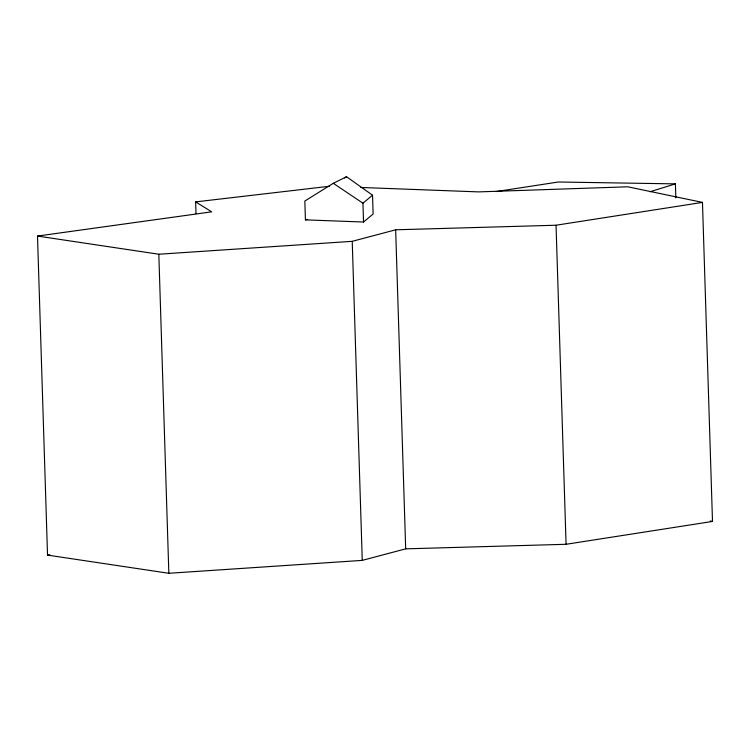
<?xml version="1.0" encoding="UTF-8"?>
<svg xmlns="http://www.w3.org/2000/svg" width="750" height="750" viewBox="0 0 750 750"><rect width="100%" height="100%" fill="white"/><g stroke="black" fill="none" stroke-linecap="round" stroke-linejoin="round"><path stroke-width="1.12" d="M363.534 222.028L362.944 203.203L372.525 195.188L346.528 176.719L333.3 183.3L304.838 201.028L305.428 219.853L363.534 222.028L373.116 214.003L372.525 195.188M344.587 177.975L346.528 176.719M650.091 191.728L675.403 183.881L675.844 197.897M37.5 236.062L158.822 254.231L352.228 241.331L395.663 229.8L556.041 225.225L702.469 202.397L712.5 521.447L566.072 544.284L405.684 548.85L362.259 560.381L168.844 573.281L47.531 555.112L37.5 236.062L211.706 211.838L195.638 201.891L196.003 213.572M305.428 219.853L307.669 219.412M496.331 191.541L558.366 181.997L675.403 183.881M47.531 555.112L49.837 554.794M195.638 201.891L329.372 186.281M360.853 187.463L478.622 191.897L627.722 186.797L702.469 202.397M710.231 520.978L712.5 521.447M333.3 183.3L362.944 203.203M556.041 225.225L566.072 544.284M395.663 229.8L405.684 548.85M352.228 241.331L362.259 560.381M158.822 254.231L168.844 573.281"/></g></svg>
